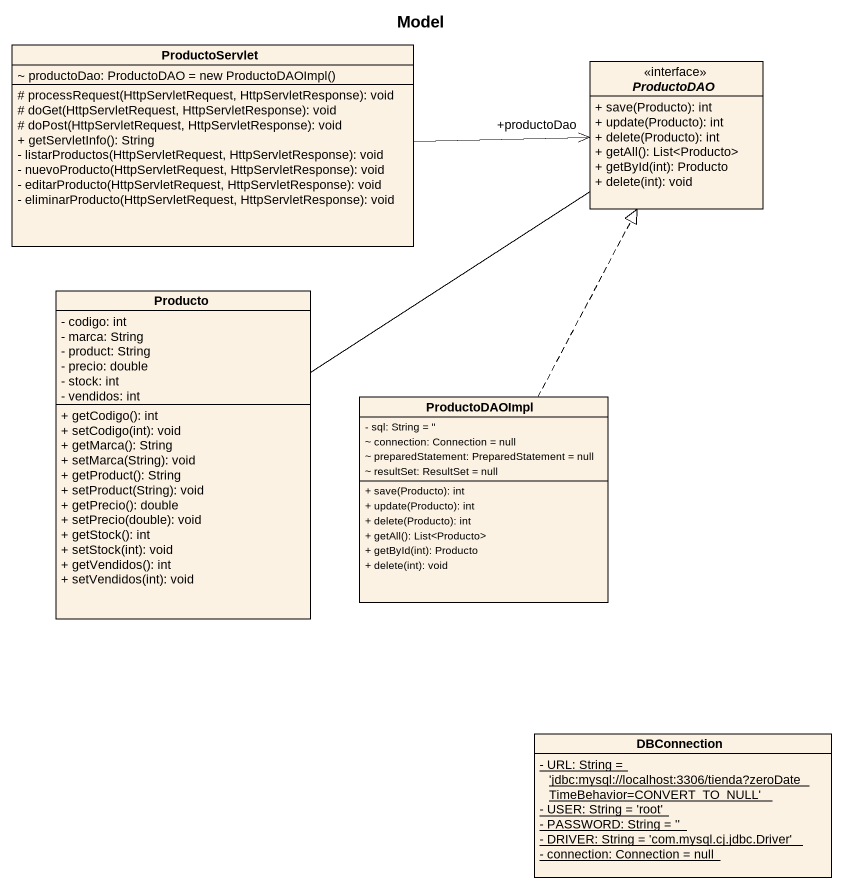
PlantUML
@startuml
title Model
hide circle
hide empty members
skinparam classAttributeIconSize 0
class ProductoServlet {
  {field} ~ productoDao: ProductoDAO = new ProductoDAOImpl()
  # processRequest(HttpServletRequest, HttpServletResponse): void
  # doGet(HttpServletRequest, HttpServletResponse): void
  # doPost(HttpServletRequest, HttpServletResponse): void
  + getServletInfo(): String
  - listarProductos(HttpServletRequest, HttpServletResponse): void
  - nuevoProducto(HttpServletRequest, HttpServletResponse): void
  - editarProducto(HttpServletRequest, HttpServletResponse): void
  - eliminarProducto(HttpServletRequest, HttpServletResponse): void
}
interface ProductoDAO <<interface>> {
  + save(Producto): int
  + update(Producto): int
  + delete(Producto): int
  + getAll(): List<Producto>
  + getById(int): Producto
  + delete(int): void
}
class Producto {
  - codigo: int
  - marca: String
  - product: String
  - precio: double
  - stock: int
  - vendidos: int
  + getCodigo(): int
  + setCodigo(int): void
  + getMarca(): String
  + setMarca(String): void
  + getProduct(): String
  + setProduct(String): void
  + getPrecio(): double
  + setPrecio(double): void
  + getStock(): int
  + setStock(int): void
  + getVendidos(): int
  + setVendidos(int): void
}
class ProductoDAOImpl {
  - sql: String = ''
  ~ connection: Connection = null
  ~ preparedStatement: PreparedStatement = null
  ~ resultSet: ResultSet = null
  + save(Producto): int
  + update(Producto): int
  + delete(Producto): int
  + getAll(): List<Producto>
  + getById(int): Producto
  + delete(int): void
}
class DBConnection {
  {static} - URL: String = 'jdbc:mysql://localhost:3306/tienda?zeroDateTimeBehavior=CONVERT_TO_NULL'
  {static} - USER: String = 'root'
  {static} - PASSWORD: String = ''
  {static} - DRIVER: String = 'com.mysql.cj.jdbc.Driver'
  {static} - connection: Connection = null
}
ProductoServlet -right-> "+productoDao" ProductoDAO
Producto -up- ProductoDAO
ProductoDAOImpl .up.|> ProductoDAO
@enduml
